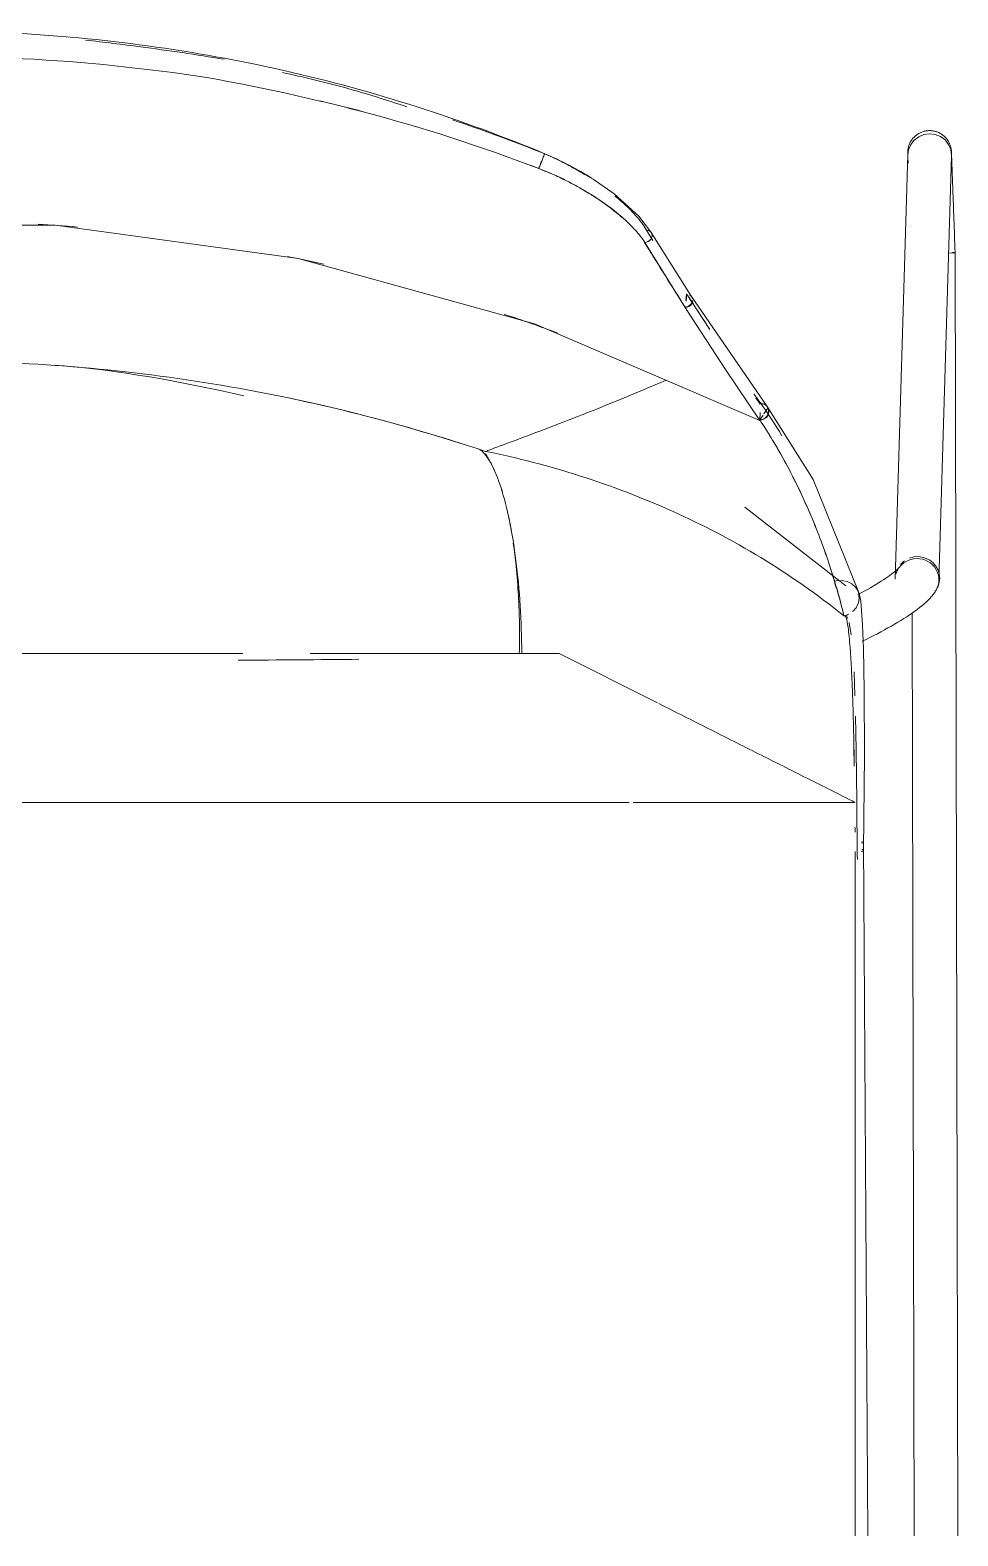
# Model space of a CAD drawing. Header units: millimetres. Extents: x 155927 to 317870, y -36033 to 97293.
# Drawn here: x 201110.5 to 201343.9, y 33195.6 to 33574.4 of the extents above; entities that cross this region are included whole.
import ezdxf

# ---------------------------------------------------------------- set-up
doc = ezdxf.new("R2010")
doc.units = ezdxf.units.MM
doc.header["$MEASUREMENT"] = 0
doc.layers.add('I-FURN', color=8, linetype='CONTINUOUS', lineweight=9)

msp = doc.modelspace()

# ---------------------------------------------------------------- linework, layer by layer
at = {"layer": 'I-FURN'}
for p, q in [((201331.75, 33545.83), (201331.84, 33546.03)), ((201331.84, 33546.03), (201331.94, 33546.22)), ((201331.94, 33546.22), (201332.05, 33546.42)), ((201332.05, 33546.42), (201332.16, 33546.61)), ((201332.07, 33545.67), (201332.94, 33546.78)), ((201332.16, 33546.61), (201332.28, 33546.79)), ((201332.28, 33546.79), (201332.41, 33546.97)), ((201332.41, 33546.97), (201332.55, 33547.14)), ((201332.55, 33547.14), (201332.69, 33547.31)), ((201332.69, 33547.31), (201332.84, 33547.47)), ((201332.84, 33547.47), (201332.99, 33547.63)), ((201332.94, 33546.78), (201334.08, 33547.64)), ((201332.99, 33547.63), (201333.16, 33547.78)), ((201333.16, 33547.78), (201333.32, 33547.92)), ((201333.32, 33547.92), (201333.5, 33548.06)), ((201333.5, 33548.06), (201333.67, 33548.18)), ((201333.67, 33548.18), (201333.86, 33548.31)), ((201333.86, 33548.31), (201334.04, 33548.42)), ((201334.04, 33548.42), (201334.24, 33548.53)), ((201334.08, 33547.64), (201335.4, 33548.18)), ((201334.24, 33548.53), (201334.43, 33548.63)), ((201334.43, 33548.63), (201334.63, 33548.72)), ((201334.63, 33548.72), (201334.84, 33548.8)), ((201334.84, 33548.8), (201335.04, 33548.88)), ((201335.04, 33548.88), (201335.25, 33548.94)), ((201335.25, 33548.94), (201335.47, 33549)), ((201335.4, 33548.18), (201336.83, 33548.36)), ((201335.47, 33549), (201335.68, 33549.05)), ((201335.68, 33549.05), (201335.9, 33549.09)), ((201335.9, 33549.09), (201336.11, 33549.12)), ((201336.11, 33549.12), (201336.33, 33549.15)), ((201336.33, 33549.15), (201336.55, 33549.16)), ((201336.55, 33549.16), (201336.77, 33549.17)), ((201336.77, 33549.17), (201336.8, 33549.17)), ((201336.8, 33549.17), (201337.02, 33549.16)), ((201336.83, 33548.36), (201338.25, 33548.19)), ((201337.02, 33549.16), (201337.24, 33549.15)), ((201337.24, 33549.15), (201337.46, 33549.13)), ((201337.46, 33549.13), (201337.67, 33549.1)), ((201337.67, 33549.1), (201337.89, 33549.06)), ((201337.89, 33549.06), (201338.1, 33549.01)), ((201338.1, 33549.01), (201338.32, 33548.96)), ((201338.25, 33548.19), (201339.58, 33547.66)), ((201338.32, 33548.96), (201338.53, 33548.89)), ((201338.53, 33548.89), (201338.74, 33548.82)), ((201338.74, 33548.82), (201338.94, 33548.74)), ((201338.94, 33548.74), (201339.14, 33548.65)), ((201339.14, 33548.65), (201339.34, 33548.55)), ((201339.34, 33548.55), (201339.53, 33548.45)), ((201339.53, 33548.45), (201339.72, 33548.34)), ((201339.58, 33547.66), (201340.72, 33546.81)), ((201339.72, 33548.34), (201339.91, 33548.22)), ((201339.91, 33548.22), (201340.08, 33548.09)), ((201340.08, 33548.09), (201340.26, 33547.95)), ((201340.26, 33547.95), (201340.43, 33547.81)), ((201340.43, 33547.81), (201340.59, 33547.66)), ((201340.59, 33547.66), (201340.75, 33547.51)), ((201340.72, 33546.81), (201341.59, 33545.7)), ((201340.75, 33547.51), (201340.9, 33547.35)), ((201340.9, 33547.35), (201341.04, 33547.18)), ((201341.04, 33547.18), (201341.18, 33547.01)), ((201341.18, 33547.01), (201341.31, 33546.83)), ((201341.31, 33546.83), (201341.43, 33546.65)), ((201341.43, 33546.65), (201341.55, 33546.46)), ((201341.55, 33546.46), (201341.66, 33546.27)), ((201341.66, 33546.27), (201341.76, 33546.08)), ((201341.76, 33546.08), (201341.85, 33545.88)), ((201239.4, 33541.96), (201239.57, 33542.39)), ((201239.57, 33542.39), (201239.72, 33542.76)), ((201239.72, 33542.76), (201239.83, 33543.06)), ((201239.83, 33543.06), (201239.91, 33543.26)), ((201239.91, 33543.26), (201239.94, 33543.35)), ((201331.34, 33543.15), (201328.16, 33436.32)), ((201331.31, 33543.69), (201331.32, 33543.91)), ((201331.32, 33543.47), (201331.31, 33543.69)), ((201331.32, 33543.91), (201331.33, 33544.13)), ((201331.32, 33543.45), (201331.32, 33543.47)), ((201331.32, 33543.47), (201331.32, 33543.45)), ((201331.32, 33543.39), (201331.32, 33543.45)), ((201331.32, 33543.45), (201331.32, 33543.38)), ((201331.32, 33543.29), (201331.32, 33543.39)), ((201331.32, 33543.38), (201331.32, 33543.28)), ((201331.33, 33543.14), (201331.32, 33543.29)), ((201331.32, 33543.28), (201331.33, 33543.13)), ((201331.33, 33544.13), (201331.35, 33544.35)), ((201331.33, 33542.96), (201331.33, 33543.14)), ((201331.33, 33543.13), (201331.34, 33542.94)), ((201331.34, 33542.73), (201331.33, 33542.96)), ((201331.34, 33542.98), (201331.52, 33544.37)), ((201331.34, 33542.94), (201331.34, 33542.8)), ((201331.35, 33542.46), (201331.34, 33542.73)), ((201331.35, 33544.35), (201331.39, 33544.56)), ((201331.36, 33542.15), (201331.35, 33542.46)), ((201331.39, 33544.56), (201331.43, 33544.78)), ((201331.43, 33544.78), (201331.47, 33544.99)), ((201331.47, 33544.99), (201331.53, 33545.21)), ((201331.52, 33544.37), (201332.07, 33545.67)), ((201331.53, 33545.21), (201331.6, 33545.42)), ((201331.6, 33545.42), (201331.67, 33545.62)), ((201331.67, 33545.62), (201331.75, 33545.83)), ((201339.16, 33435.99), (201342.33, 33542.86)), ((201341.59, 33545.7), (201342.15, 33544.41)), ((201341.85, 33545.88), (201341.93, 33545.67)), ((201341.93, 33545.67), (201342.01, 33545.47)), ((201342.01, 33545.47), (201342.08, 33545.26)), ((201342.08, 33545.26), (201342.14, 33545.05)), ((201342.14, 33545.05), (201342.19, 33544.83)), ((201342.15, 33544.41), (201342.34, 33543.02)), ((201342.19, 33544.83), (201342.23, 33544.62)), ((201342.23, 33544.62), (201342.26, 33544.4)), ((201342.26, 33544.4), (201342.29, 33544.18)), ((201342.29, 33544.18), (201342.3, 33543.96)), ((201342.3, 33543.96), (201342.31, 33543.87)), ((201342.31, 33543.86), (201342.31, 33543.87)), ((201342.31, 33543.87), (201342.31, 33543.85)), ((201342.31, 33543.81), (201342.31, 33543.86)), ((201342.31, 33543.85), (201342.31, 33543.78)), ((201342.31, 33543.72), (201342.31, 33543.81)), ((201342.31, 33543.78), (201342.32, 33543.68)), ((201342.32, 33543.59), (201342.31, 33543.72)), ((201342.32, 33543.68), (201342.32, 33543.53)), ((201342.32, 33543.42), (201342.32, 33543.59)), ((201342.32, 33543.53), (201342.33, 33543.34)), ((201342.33, 33543.2), (201342.32, 33543.42)), ((201342.33, 33543.34), (201342.34, 33543.1)), ((201342.34, 33543.1), (201342.35, 33542.83)), ((201342.35, 33542.83), (201342.36, 33542.51)), ((201342.36, 33542.51), (201342.37, 33542.16)), ((201238.48, 33539.63), (201238.52, 33539.73)), ((201238.52, 33539.73), (201238.61, 33539.94)), ((201238.61, 33539.94), (201238.73, 33540.25)), ((201238.73, 33540.25), (201238.88, 33540.62)), ((201238.88, 33540.62), (201239.05, 33541.05)), ((201239.05, 33541.05), (201239.23, 33541.51)), ((201239.23, 33541.51), (201239.4, 33541.96)), ((201252.13, 33536.99), (201244.93, 33541.07)), ((201331.38, 33541.79), (201331.36, 33542.15)), ((201331.39, 33541.4), (201331.38, 33541.79)), ((201331.41, 33540.97), (201331.39, 33541.4)), ((201342.37, 33542.16), (201342.39, 33541.76)), ((201342.39, 33541.76), (201342.4, 33541.33)), ((201342.4, 33541.33), (201342.42, 33540.86)), ((201342.42, 33540.86), (201342.44, 33540.34)), ((201342.44, 33540.34), (201342.46, 33539.8)), ((201342.46, 33539.8), (201342.48, 33539.21)), ((201342.48, 33539.21), (201342.5, 33538.59)), ((201342.5, 33538.59), (201342.52, 33537.94)), ((201257.48, 33533.22), (201252.13, 33536.99)), ((201342.52, 33537.94), (201342.55, 33537.25)), ((201342.55, 33537.25), (201342.58, 33536.53)), ((201342.58, 33536.53), (201342.6, 33535.78)), ((201342.6, 33535.78), (201342.63, 33535)), ((201342.63, 33535), (201342.66, 33534.19)), ((201263.64, 33527.65), (201257.48, 33533.22)), ((201342.66, 33534.19), (201342.69, 33533.36)), ((201342.69, 33533.36), (201342.72, 33532.5)), ((201342.72, 33532.5), (201342.75, 33531.61)), ((201342.75, 33531.61), (201342.79, 33530.7)), ((201266.82, 33523.42), (201263.64, 33527.65)), ((201342.79, 33530.7), (201342.82, 33529.77)), ((201342.82, 33529.77), (201342.86, 33528.82)), ((201342.86, 33528.82), (201342.89, 33527.85)), ((201342.89, 33527.85), (201342.93, 33526.87)), ((201116.75, 33525.34), (201054.98, 33525.34)), ((201177.95, 33517.03), (201116.75, 33525.34)), ((201267.17, 33521.54), (201265.12, 33524.83)), ((201265.96, 33524.07), (201265.55, 33524.13)), ((201266.34, 33523.92), (201265.96, 33524.07)), ((201266.64, 33523.68), (201266.34, 33523.92)), ((201266.86, 33523.35), (201266.64, 33523.68)), ((201276.99, 33507.28), (201266.78, 33523.49)), ((201266.97, 33522.98), (201266.86, 33523.35)), ((201342.93, 33526.87), (201342.96, 33525.87)), ((201342.96, 33525.87), (201343, 33524.85)), ((201343, 33524.85), (201343.04, 33523.82)), ((201343.04, 33523.82), (201343.08, 33522.79)), ((201265.11, 33521.04), (201265.54, 33521.09)), ((201265.12, 33521.03), (201275.76, 33504.03)), ((201265.54, 33521.09), (201265.96, 33521.24)), ((201265.96, 33521.24), (201266.33, 33521.49)), ((201266.33, 33521.49), (201266.64, 33521.81)), ((201266.64, 33521.81), (201266.85, 33522.18)), ((201266.85, 33522.18), (201266.97, 33522.58)), ((201266.97, 33522.58), (201266.97, 33522.98)), ((201343.08, 33522.79), (201343.11, 33521.74)), ((201343.11, 33521.74), (201343.15, 33520.68)), ((201343.15, 33520.68), (201343.19, 33519.62)), ((201343.19, 33519.62), (201343.23, 33518.56)), ((201237.43, 33500.57), (201177.95, 33517.03)), ((201341.5, 33518.34), (201342.41, 33518.39)), ((201342.41, 33518.39), (201343, 33518.43)), ((201343.1, 33518.5), (201342.59, 33518.53)), ((201343, 33518.43), (201343.24, 33518.47)), ((201343.23, 33518.56), (201343.23, 33518.48)), ((201343.93, 33195.61), (201343.24, 33518.48)), ((201275.29, 33504.76), (201275.74, 33504.84)), ((201275.82, 33504.71), (201275.38, 33504.63)), ((201275.67, 33508.11), (201275.48, 33506.43)), ((201275.56, 33506.26), (201275.75, 33507.97)), ((201275.74, 33504.84), (201276.15, 33505.02)), ((201281.18, 33499.59), (201275.82, 33507.88)), ((201276.24, 33504.88), (201275.82, 33504.71)), ((201276.15, 33505.02), (201276.52, 33505.28)), ((201276.61, 33505.15), (201276.24, 33504.88)), ((201276.78, 33507.58), (201276.47, 33507.85)), ((201276.52, 33505.28), (201276.82, 33505.62)), ((201276.56, 33507.72), (201276.87, 33507.45)), ((201276.9, 33505.49), (201276.61, 33505.15)), ((201277, 33507.24), (201276.78, 33507.58)), ((201276.82, 33505.62), (201277.03, 33506.01)), ((201276.87, 33507.45), (201277.09, 33507.11)), ((201295.94, 33479.73), (201276.9, 33507.43)), ((201277.11, 33505.88), (201276.9, 33505.49)), ((201277.12, 33506.85), (201277, 33507.24)), ((201277.03, 33506.01), (201277.13, 33506.43)), ((201277.09, 33507.11), (201277.2, 33506.72)), ((201277.21, 33506.3), (201277.11, 33505.88)), ((201294.07, 33476.27), (201237.43, 33500.57)), ((201275.76, 33504.03), (201285.44, 33489.03)), ((201285.44, 33489.03), (201294.07, 33476.27)), ((201294.22, 33480.38), (201293.11, 33481.95)), ((201294.14, 33478.21), (201294.08, 33476.4)), ((201294.14, 33478.21), (201294.08, 33476.4)), ((201294.19, 33478.17), (201294.08, 33476.4)), ((201294.08, 33476.4), (201294.19, 33478.17)), ((201295.14, 33477.92), (201296.15, 33479.36)), ((201307.48, 33461.35), (201295.94, 33479.73)), ((201296.28, 33477.95), (201296.1, 33477.5)), ((201296.15, 33479.36), (201296.3, 33478.9)), ((201296.35, 33478.43), (201296.28, 33477.95)), ((201296.3, 33478.9), (201296.35, 33478.43)), ((201294.08, 33476.4), (201294.91, 33477.58)), ((201294.57, 33476.43), (201294.08, 33476.4)), ((201295.03, 33476.56), (201294.57, 33476.43)), ((201295.46, 33476.79), (201295.03, 33476.56)), ((201295.82, 33477.11), (201295.46, 33476.79)), ((201296.1, 33477.5), (201295.82, 33477.11)), ((201318.98, 33432.92), (201307.48, 33461.35)), ((201315.74, 33434.6), (201290.34, 33454.42)), ((201325.21, 33436.18), (201324.61, 33435.79)), ((201325.77, 33436.55), (201325.21, 33436.18)), ((201326.29, 33436.91), (201325.77, 33436.55)), ((201326.77, 33437.25), (201326.29, 33436.91)), ((201327.21, 33437.58), (201326.77, 33437.25)), ((201327.61, 33437.89), (201327.21, 33437.58)), ((201327.97, 33438.17), (201327.61, 33437.89)), ((201328.28, 33438.44), (201327.97, 33438.17)), ((201328.54, 33438.67), (201328.28, 33438.44)), ((201328.74, 33438.87), (201328.54, 33438.67)), ((201328.89, 33439.02), (201328.74, 33438.87)), ((201328.98, 33439.13), (201328.89, 33439.02)), ((201329.01, 33439.17), (201328.98, 33439.13)), ((201313.81, 33435.98), (201312.77, 33435.77)), ((201315.19, 33435.93), (201313.81, 33435.98)), ((201316.09, 33435.7), (201315.19, 33435.93)), ((201317.22, 33435.13), (201316.09, 33435.7)), ((201318.14, 33434.32), (201317.22, 33435.13)), ((201318.73, 33433.45), (201318.14, 33434.32)), ((201319.06, 33432.69), (201318.73, 33433.45)), ((201318.77, 33433.47), (201319.1, 33432.37)), ((201319.59, 33432.88), (201318.77, 33432.44)), ((201319.47, 33430.74), (201319.06, 33432.69)), ((201320.39, 33433.31), (201319.59, 33432.88)), ((201321.16, 33433.74), (201320.39, 33433.31)), ((201321.91, 33434.16), (201321.16, 33433.74)), ((201322.63, 33434.58), (201321.91, 33434.16)), ((201323.32, 33434.99), (201322.63, 33434.58)), ((201323.98, 33435.4), (201323.32, 33434.99)), ((201324.61, 33435.79), (201323.98, 33435.4)), ((201337.77, 33432.5), (201337.33, 33431.97)), ((201338.19, 33433.1), (201337.77, 33432.5)), ((201338.59, 33433.76), (201338.19, 33433.1)), ((201338.96, 33434.53), (201338.59, 33433.76)), ((201318.84, 33430.07), (201318.27, 33429.03)), ((201319.12, 33431.2), (201318.84, 33430.07)), ((201319.93, 33424.85), (201319.47, 33430.74)), ((201333.7, 33428.7), (201333.09, 33428.24)), ((201334.3, 33429.15), (201333.7, 33428.7)), ((201334.86, 33429.6), (201334.3, 33429.15)), ((201335.4, 33430.05), (201334.86, 33429.6)), ((201335.92, 33430.51), (201335.4, 33430.05)), ((201336.41, 33430.98), (201335.92, 33430.51)), ((201336.88, 33431.46), (201336.41, 33430.98)), ((201337.33, 33431.97), (201336.88, 33431.46)), ((201315.81, 33427.22), (201316.26, 33426.43)), ((201316.56, 33425.42), (201317.08, 33422.34)), ((201320.16, 33418.79), (201319.93, 33424.85)), ((201328.02, 33424.99), (201327.19, 33424.51)), ((201328.82, 33425.46), (201328.02, 33424.99)), ((201329.59, 33425.93), (201328.82, 33425.46)), ((201330.34, 33426.4), (201329.59, 33425.93)), ((201331.07, 33426.87), (201330.34, 33426.4)), ((201331.77, 33427.33), (201331.07, 33426.87)), ((201332.44, 33427.79), (201331.77, 33427.33)), ((201333.09, 33428.24), (201332.44, 33427.79)), ((201332.44, 33427.96), (201332.93, 33195.61)), ((201320.84, 33421.15), (201319.87, 33420.68)), ((201321.8, 33421.63), (201320.84, 33421.15)), ((201322.75, 33422.11), (201321.8, 33421.63)), ((201323.67, 33422.59), (201322.75, 33422.11)), ((201324.58, 33423.07), (201323.67, 33422.59)), ((201325.47, 33423.55), (201324.58, 33423.07)), ((201326.34, 33424.03), (201325.47, 33423.55)), ((201327.19, 33424.51), (201326.34, 33424.03)), ((201085.86, 33417.62), (201164.01, 33417.62)), ((201180.93, 33417.62), (201243.62, 33417.62)), ((201243.62, 33417.62), (201268.38, 33405.16)), ((201320.35, 33408.45), (201320.16, 33418.79)), ((201317.8, 33412.97), (201318.03, 33406.96)), ((201320.4, 33392.04), (201320.35, 33408.45)), ((201318.18, 33401.88), (201318.35, 33393.26)), ((201317.71, 33394.13), (201317.87, 33389.23)), ((201318.35, 33393.26), (201318.5, 33380.4)), ((201320.21, 33368.09), (201320.4, 33392.04)), ((201116.1, 33380.16), (201055.95, 33380.16)), ((201182.44, 33380.16), (201122.36, 33380.16)), ((201251.28, 33380.16), (201193.94, 33380.16)), ((201310.82, 33380.16), (201262.2, 33380.16)), ((201318.5, 33380.4), (201318.6, 33367.03)), ((201319.67, 33369.93), (201319.99, 33369.98)), ((201320.02, 33370.18), (201319.72, 33370.24)), ((201320.16, 33370.05), (201320.17, 33370.12)), ((201321.25, 33195.61), (201320.18, 33370.09)), ((201318.6, 33367.03), (201318.66, 33365.79))]:
    msp.add_line(p, q, dxfattribs=at)
for centre, major_axis, ratio, start_param, end_param in [((201333.66, 33436.15), (5.5, -0.16), 0.969889, 1.601444, 2.907427), ((201333.88, 33436.64), (5.08, -2.11), 0.969753, 2.611887, 2.873687), ((201333.88, 33436.64), (5.08, -2.11), 0.969753, 0.779292, 2.350088), ((201333.66, 33436.15), (5.5, -0.16), 0.969889, 5.790234, 7.884629), ((201333.88, 33436.64), (5.08, -2.11), 0.969753, 0, 0.779292), ((201333.88, 33436.64), (5.08, -2.11), 0.969753, 6.015279, 6.277079)]:
    msp.add_ellipse(centre, major_axis=major_axis, ratio=ratio, start_param=start_param, end_param=end_param, dxfattribs=at)
for points, knots in [([(201238.48, 33543.97), (201227.73, 33548.39), (201205.93, 33556.27), (201161.04, 33568.25), (201111.99, 33574.7), (201059.73, 33574.13), (201016.49, 33568.92), (200974.05, 33559.06), (200946.69, 33549.5), (200933.24, 33543.97)], [0, 0, 0, 0, 0.111111, 0.222222, 0.444444, 0.583333, 0.722222, 0.861111, 1, 1, 1, 1]), ([(201124.45, 33571.91), (201129.07, 33571.43), (201140.69, 33569.96), (201152.33, 33568.32), (201159.31, 33567.11)], [-0.754564, -0.754564, -0.754564, -0.754564, -0.6666667, -0.5325839, -0.5325839, -0.5325839, -0.5325839]), ([(201173.95, 33563.8), (201179.31, 33562.6), (201189.88, 33560.13), (201200.2, 33556.86), (201205.26, 33555.15)], [-0.4375747, -0.4375747, -0.4375747, -0.4375747, -0.3333333, -0.2318157, -0.2318157, -0.2318157, -0.2318157]), ([(201194.28, 33553.88), (201192.46, 33554.36), (201188.83, 33555.28), (201185.2, 33556.2), (201183.39, 33556.65)], [-0.70282678, -0.70282678, -0.70282678, -0.70282678, -0.66666667, -0.63090723, -0.63090723, -0.63090723, -0.63090723]), ([(201250.15, 33538.01), (201249.26, 33538.56), (201247.44, 33539.64), (201243.61, 33541.71), (201240.55, 33543.1), (201238.48, 33543.97)], [0.6666667, 0.6666667, 0.6666667, 0.6666667, 0.75, 0.8333333, 1, 1, 1, 1]), ([(201239.91, 33543.36), (201239.9, 33543.35), (201239.88, 33543.28), (201239.8, 33543.07), (201239.69, 33542.76), (201239.49, 33542.26), (201239.2, 33541.5), (201238.91, 33540.73), (201238.71, 33540.23), (201238.6, 33539.93), (201238.51, 33539.72), (201238.49, 33539.65), (201238.48, 33539.63)], [-1, -1, -1, -1, -0.916667, -0.833333, -0.75, -0.666667, -0.5, -0.333333, -0.25, -0.166667, -0.083333, 0, 0, 0, 0]), ([(201238.48, 33539.63), (201240.56, 33538.81), (201244.67, 33537.05), (201248.35, 33535.01), (201250.18, 33533.95)], [0.0000865, 0.0000865, 0.0000865, 0.0000865, 0.1666667, 0.3333333, 0.3333333, 0.3333333, 0.3333333]), ([(201242.74, 33537.85), (201243.36, 33537.57), (201244.96, 33536.82), (201247.47, 33535.52), (201250.21, 33533.96), (201252.8, 33532.35), (201255.21, 33530.69), (201257.43, 33529.02), (201260.13, 33526.79), (201262.95, 33524.04), (201264.53, 33522.01), (201265.12, 33521.03)], [0.1155675, 0.1155675, 0.1155675, 0.1155675, 0.1666667, 0.25, 0.3333333, 0.4166667, 0.5, 0.5833333, 0.6666667, 0.8333333, 1, 1, 1, 1]), ([(201265.12, 33524.83), (201264.53, 33525.81), (201263.33, 33527.34), (201261.23, 33529.53), (201259.49, 33531.15), (201258.24, 33532.21), (201257.63, 33532.71)], [0, 0, 0, 0, 0.1666667, 0.25, 0.3333333, 0.405951, 0.405951, 0.405951, 0.405951]), ([(201262.1, 33528.83), (201261.63, 33529.33), (201260.35, 33530.62), (201258.83, 33531.94), (201257.84, 33532.74)], [0.2558308, 0.2558308, 0.2558308, 0.2558308, 0.3333333, 0.4507099, 0.4507099, 0.4507099, 0.4507099]), ([(201265.55, 33524.12), (201265.84, 33524.12), (201266.39, 33523.97), (201266.93, 33523.38), (201267.05, 33522.58), (201266.75, 33521.91), (201266.34, 33521.47), (201265.96, 33521.23), (201265.54, 33521.07), (201265.25, 33521.04), (201265.11, 33521.04)], [-1, -1, -1, -1, -0.833333, -0.666667, -0.5, -0.333333, -0.25, -0.166667, -0.083333, 0, 0, 0, 0]), ([(201265.11, 33521.03), (201266.89, 33518.14), (201270.38, 33512.52), (201273.74, 33507.21), (201275.38, 33504.63)], [0.0002356, 0.0002356, 0.0002356, 0.0002356, 0.5, 1, 1, 1, 1]), ([(201343.12, 33518.44), (201343.12, 33518.45), (201343.17, 33518.45), (201343.22, 33518.46), (201343.23, 33518.47), (201343.23, 33518.48)], [-0.55555556, -0.55555556, -0.55555556, -0.55555556, -0.54861111, -0.51388889, -0.48924147, -0.48924147, -0.48924147, -0.48924147]), ([(201225.04, 33468.45), (201213.82, 33472.21), (201191.18, 33478.81), (201144.87, 33488.33), (201085.86, 33493.13), (201026.84, 33488.33), (200980.53, 33478.8), (200957.89, 33472.21), (200946.69, 33468.45)], [0, 0, 0, 0, 0.125, 0.25, 0.5, 0.75, 0.875, 1, 1, 1, 1]), ([(201270.54, 33486.35), (201263.1, 33483.19), (201249.31, 33477.52), (201235.53, 33472.33), (201229.18, 33469.98)], [-0.9812463, -0.9812463, -0.9812463, -0.9812463, -0.5, -0.0894127, -0.0894127, -0.0894127, -0.0894127]), ([(201294.33, 33480.53), (201294.69, 33480.53), (201295.23, 33480.38), (201295.8, 33479.94), (201296.11, 33479.51), (201296.29, 33479), (201296.34, 33478.46), (201296.23, 33477.92), (201295.98, 33477.42), (201295.62, 33476.98), (201295.16, 33476.66), (201294.64, 33476.45), (201294.27, 33476.4), (201294.08, 33476.4)], [-1, -1, -1, -1, -0.833333, -0.75, -0.666667, -0.583333, -0.5, -0.416667, -0.333333, -0.25, -0.166667, -0.083333, 0, 0, 0, 0]), ([(201296.15, 33479.36), (201296.06, 33479.57), (201295.81, 33479.95), (201295.19, 33480.39), (201294.65, 33480.51), (201294.33, 33480.51)], [-1, -1, -1, -1, -0.7, -0.4, 0, 0, 0, 0]), ([(201294.08, 33476.4), (201296.62, 33472.54), (201301.35, 33464.64), (201305.19, 33456.37), (201307, 33452.17)], [0.0000387, 0.0000387, 0.0000387, 0.0000387, 0.25, 0.5, 0.5, 0.5, 0.5]), ([(201297.47, 33471), (201298.75, 33468.88), (201302.22, 33462.74), (201307.2, 33452.22), (201311.9, 33439.52), (201314.27, 33431.24), (201315.26, 33427.11)], [0.1152922, 0.1152922, 0.1152922, 0.1152922, 0.25, 0.5, 0.75, 1, 1, 1, 1]), ([(201227.26, 33463.82), (201226.88, 33464.64), (201225.72, 33466.84), (201224.49, 33468.31), (201223.65, 33468.97)], [-0.2159469, -0.2159469, -0.2159469, -0.2159469, -0.1428571, 0, 0, 0, 0]), ([(201225.05, 33467.84), (201225.53, 33467.17), (201226.9, 33464.89), (201229.04, 33459.64), (201231.19, 33451.27), (201232.84, 33441.15), (201233.89, 33429.7), (201234.16, 33421.73), (201234.19, 33417.62)], [-0.9193728, -0.9193728, -0.9193728, -0.9193728, -0.8333333, -0.6666667, -0.5, -0.3333333, -0.1666667, 0, 0, 0, 0]), ([(201307, 33452.17), (201308.77, 33447.99), (201311.07, 33441.97), (201312.76, 33436.07), (201313.25, 33434.33)], [0.5000185, 0.5000185, 0.5000185, 0.5000185, 0.75, 0.8548188, 0.8548188, 0.8548188, 0.8548188]), ([(201233.57, 33417.63), (201233.63, 33419.91), (201233.65, 33423.47), (201233.54, 33428.27), (201233.31, 33433.45), (201232.85, 33439.25), (201232.32, 33443.54), (201232.04, 33445.41)], [-0.9851579, -0.9851579, -0.9851579, -0.9851579, -0.8928571, -0.8392857, -0.7857143, -0.6785714, -0.5893271, -0.5893271, -0.5893271, -0.5893271]), ([(201317.42, 33428.14), (201317.57, 33428.26), (201318.08, 33428.74), (201318.74, 33429.72), (201319.09, 33431.02), (201319.06, 33431.89), (201319, 33432.27)], [-0.8461538, -0.8461538, -0.8461538, -0.8461538, -0.8076923, -0.7115385, -0.6153846, -0.5384615, -0.5384615, -0.5384615, -0.5384615]), ([(201317.85, 33390.45), (201317.82, 33392.28), (201317.75, 33395.87), (201317.58, 33402.85), (201317.36, 33409.17), (201317.1, 33414.69), (201316.88, 33418.25), (201316.63, 33421.32), (201316.38, 33423.73), (201316.1, 33425.51), (201315.78, 33426.94), (201315.54, 33427.11), (201315.39, 33427.12)], [-0.75, -0.75, -0.75, -0.75, -0.6875, -0.625, -0.5, -0.4375, -0.375, -0.3125, -0.25, -0.1875, -0.125, -0.0303274, -0.0303274, -0.0303274, -0.0303274]), ([(201268.69, 33405), (201270.78, 33403.95), (201274.96, 33401.85), (201281.25, 33398.68), (201287.51, 33395.53), (201293.72, 33392.4), (201299.87, 33389.31), (201308, 33385.21), (201314.04, 33382.18), (201318.04, 33380.16)], [-0.6666667, -0.6666667, -0.6666667, -0.6666667, -0.5833333, -0.5, -0.4166667, -0.3333333, -0.25, -0.1666667, -0.000257, -0.000257, -0.000257, -0.000257]), ([(201319.74, 33368.39), (201319.98, 33368.32), (201320.31, 33368.15), (201320.13, 33367.93), (201319.84, 33367.8), (201319.71, 33367.77)], [-0.8, -0.8, -0.8, -0.8, -0.6, -0.4, -0.3, -0.3, -0.3, -0.3]), ([(201318.06, 33195.63), (201318.06, 33206.76), (201318.06, 33261.64), (201318.06, 33316.47), (201318.06, 33360.14)], [0.3816284, 0.3816284, 0.3816284, 0.3816284, 0.5, 0.9655933, 0.9655933, 0.9655933, 0.9655933])]:
    msp.add_open_spline(points, degree=3, knots=knots, dxfattribs=at)
for points in [[(201137.6, 33564.8), (201122.23, 33566.69), (201106.77, 33567.55), (201091.29, 33567.87)], [(201183.36, 33556.61), (201168.33, 33560.15), (201153.12, 33563.33), (201137.76, 33564.78)], [(201183.38, 33556.61), (201187.03, 33555.75), (201190.68, 33554.88), (201194.31, 33553.91)], [(201238.48, 33539.63), (201223.99, 33545.18), (201209.26, 33549.93), (201194.3, 33553.88)], [(201216.8, 33551.85), (201224.1, 33549.4), (201231.33, 33546.73), (201238.51, 33543.92)], [(201238.52, 33543.92), (201238.98, 33543.73), (201239.45, 33543.55), (201239.91, 33543.36)], [(201251.78, 33537.18), (201250.03, 33538.31), (201246.25, 33540.51), (201242.09, 33542.44), (201239.94, 33543.35)], [(201235.14, 33540.9), (201236.25, 33540.49), (201237.37, 33540.06), (201238.48, 33539.64)], [(201238.48, 33539.64), (201239.63, 33539.18), (201240.77, 33538.71), (201241.89, 33538.22)], [(201250.19, 33533.94), (201253.73, 33531.83), (201257.2, 33529.49), (201259.4, 33527.34)], [(201122.36, 33524.91), (201119.07, 33525.18), (201115.77, 33525.41), (201112.47, 33525.6)], [(201266.41, 33522.73), (201266.13, 33523.2), (201265.84, 33523.66), (201265.55, 33524.13)], [(201184.35, 33515.58), (201181.31, 33516.25), (201178.26, 33516.9), (201175.21, 33517.51)], [(201343.18, 33518.49), (201343.13, 33518.5), (201342.98, 33518.51), (201342.74, 33518.52), (201342.58, 33518.53)], [(201275.83, 33507.86), (201277.77, 33504.88), (201279.69, 33501.91), (201281.54, 33499.12)], [(201243.29, 33498.22), (201238.81, 33499.87), (201234.31, 33501.46), (201229.79, 33502.97)], [(201116.64, 33490.12), (201132.75, 33488.99), (201148.53, 33486), (201164.23, 33482.45)], [(201176.2, 33481.79), (201190.89, 33478.69), (201205.37, 33474.72), (201219.69, 33470.23)], [(201292.61, 33482.93), (201293.19, 33482.12), (201293.76, 33481.31), (201294.33, 33480.53)], [(201299.66, 33472.39), (201297.96, 33475.2), (201296.15, 33477.96), (201294.23, 33480.67)], [(201294.08, 33476.4), (201295.07, 33474.89), (201296.04, 33473.37), (201296.97, 33471.83)], [(201225.16, 33468.47), (201226.48, 33468.98), (201227.8, 33469.49), (201229.12, 33470.01)], [(201225.16, 33468.47), (201233.19, 33466.84), (201249.03, 33462.68), (201272.25, 33453.89), (201294.59, 33442.23), (201308.51, 33432.48), (201315.26, 33427.11)], [(201229.37, 33458.08), (201229.18, 33458.74), (201228.98, 33459.36), (201228.77, 33459.97)], [(201231.6, 33448.21), (201231.34, 33449.75), (201231.06, 33451.24), (201230.76, 33452.65)], [(201313.35, 33434.29), (201314.05, 33431.89), (201314.69, 33429.5), (201315.26, 33427.11)], [(201315.25, 33427.11), (201315.65, 33427.19), (201316.04, 33427.32), (201316.4, 33427.5)], [(201193.21, 33416.15), (201183.14, 33416.07), (201173.02, 33415.98), (201162.86, 33415.91)], [(201115.58, 33380.16), (201117.84, 33380.16), (201120.1, 33380.16), (201122.35, 33380.16)], [(201182.46, 33380.16), (201186.29, 33380.16), (201190.11, 33380.16), (201193.91, 33380.16)], [(201251.29, 33380.16), (201254.6, 33380.16), (201257.9, 33380.16), (201261.19, 33380.16)], [(201318.04, 33380.16), (201315.46, 33380.16), (201312.85, 33380.16), (201310.12, 33380.16)], [(201318.05, 33372.62), (201318.05, 33373.04), (201318.05, 33373.46), (201318.04, 33373.88)], [(201318.06, 33367.76), (201318.06, 33364.22), (201318.06, 33360.69), (201318.06, 33357.15)], [(201318.06, 33231.62), (201318.06, 33227.03), (201318.06, 33222.45), (201318.06, 33217.86)]]:
    msp.add_open_spline(points, degree=3, dxfattribs=at)

doc.saveas('drawing.dxf')
